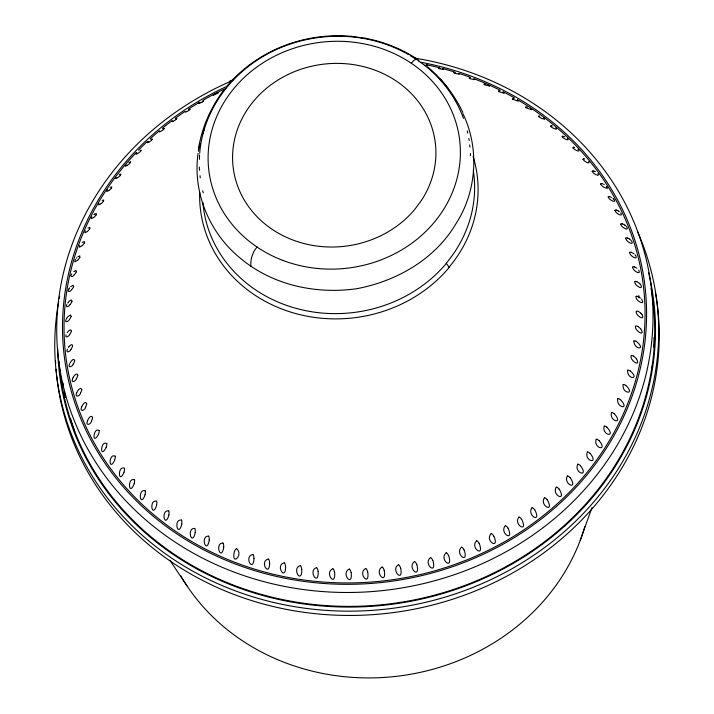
<?xml version="1.0" encoding="UTF-8"?>
<svg xmlns="http://www.w3.org/2000/svg" width="714" height="714" viewBox="0 0 714 714"><rect width="100%" height="100%" fill="white"/><g stroke="black" fill="none" stroke-linecap="round" stroke-linejoin="round"><path stroke-width="1.07" d="M77.728 375.091C77.076 372.119 73.917 375.796 73.23 377.34M199.438 159.356L199.536 154.983M470.41 155.768L470.455 153.581M135.883 153.929L136.695 152.751M125.334 165.925L126.021 164.711M223.803 546.986C221.251 562.418 214.254 543.077 222.857 543.042M141.149 150.404L140.176 151.68A8.684 1.071 -44.5 0 1 137.891 153.296M74.658 360.579C74.113 357.705 71.391 360.722 70.436 362.31M209.309 540.105C206.507 555.18 199.902 535.839 208.515 536.125M544.612 118.899L543.693 117.864M629.721 252.694C629.346 255.541 638.137 260.967 635.835 255.701M195.306 532.457C191.959 547.361 186.265 527.691 194.663 528.449M72.542 345.906C72.453 343.157 69.669 345.638 68.999 346.656M152.385 139.23L151.297 140.497A8.684 0.946 -41.6 0 1 149.03 141.97M199.697 153.296C202.249 120.122 220.108 89.277 245.803 68.535M198.073 153.394C192.423 192.95 209.898 233.915 240.948 258.7C272.694 285.207 316.168 294.489 356.634 288.724C396.386 281.307 434.817 259.396 455.782 224.026C476.836 191.664 479.746 148.432 462.913 113.651M181.82 524.165C178.134 538.508 173.02 519.087 181.356 520.051M147.173 142.488L148.182 141.283M71.373 331.126C71.105 328.092 68.133 331.207 67.178 332.751M632.783 267.206C632.185 270.419 641.77 275.961 638.727 270.124M634.907 281.869C634.103 285.288 643.992 291.044 640.842 284.931M198.385 151.35L200.018 143.309M168.95 514.999C164.684 529.386 160.623 509.377 168.62 510.947M198.43 149.164C201.705 127.984 210.523 107.778 223.357 90.651M156.687 505.235C152.046 519.265 148.717 499.264 156.518 501.183M71.159 316.293L70.499 314.928L67.991 316.588M145.103 494.838C140.015 508.618 137.57 488.456 145.085 490.786M71.9 301.451C72.346 298.514 69.276 300.969 68.526 301.986M134.214 483.824C128.725 497.274 127.154 477.077 134.348 479.79M159.16 131.662L159.668 131.01M124.075 472.249C118.292 485.341 117.391 465.269 124.361 468.223M202.589 134.187L203.213 132.268M164.318 128.681L163.104 129.894A8.684 0.821 -38.7 0 1 160.855 131.242M73.596 286.644L73.167 285.216L70.731 286.671M636.076 296.649C635.103 300.889 646.241 306.163 641.52 299.22M72.471 379.036C70.704 383.588 75.782 381.338 76.434 378.759M203.526 131.305L204.525 128.386M87.465 420.948C85.091 426.196 90.901 424.83 91.588 421.055M114.677 460.218C108.59 472.686 108.51 452.89 115.15 456.148M580.259 540.284L591.924 507.743M87.492 420.867C88.009 419.073 90.874 414.352 92.472 417.19M66.063 334.848C64.635 338.659 69.044 336.41 69.713 334.554M234.406 551.413C230.854 566.818 243.92 555.349 236.78 548.816M76.237 271.936L75.987 270.481L73.756 271.632M72.56 378.777L73.194 377.411M106.154 447.544C99.567 459.95 100.558 439.913 106.743 443.581M81.744 406.757C79.022 411.88 84.725 411.139 85.618 407.257M76.755 392.727C74.158 397.662 79.682 396.654 80.566 393.137M69.606 363.881C67.25 368.37 72.364 367.067 73.239 364.176M636.29 311.491C635.067 315.151 645.34 321.541 642.225 314.883M98.407 434.576C91.74 446.259 93.257 426.686 99.175 430.587M81.807 406.605C82.369 404.936 85.35 400.554 86.644 403.437M67.464 349.164C65.215 353.394 70.124 352.064 70.998 349.423M79.816 257.37L79.79 255.924L77.862 256.674M171.806 121.469L172.467 120.773M66.027 319.533C64.153 323.29 68.598 321.63 69.392 319.613M66.768 304.646C65.072 308.153 69.276 306.422 70.034 304.664M76.925 392.352C77.496 390.736 80.611 386.417 81.726 389.389M176.893 118.756L175.564 119.925A8.684 0.714 -35.9 0 1 173.35 121.13M84.323 242.992L84.35 241.511L82.297 242.403M635.549 326.334C634.193 330.484 646.027 337.597 640.851 329.029M70.008 363.051L70.32 362.507M66.393 318.81L66.777 318.176M89.741 228.855L89.928 227.382L87.992 228.105M631.212 355.84C629.346 360.151 641.413 368.005 636.531 358.91M79.62 245.357L79.459 247.231L82.119 245.75M68.91 288.974C66.331 292.437 70.499 292.053 71.632 289.759M190.076 109.465L188.621 110.608A8.684 0.616 -32.9 0 1 186.452 111.679M633.854 341.131C634.371 350.342 646.902 349.922 636.219 341.301M68.999 288.831L69.597 287.965M96.06 215.012L96.417 213.566L94.873 213.941M71.766 273.917C68.999 277.157 72.899 277.273 74.185 274.935M75.336 259.378L74.791 261.859L77.683 260.244M85.35 230.783L84.886 232.8L87.483 231.488M66.946 317.917L67.473 317.203M68.49 347.334L68.91 346.763M67.678 303.075L68.169 302.415M91.758 216.824L91.276 218.68L93.739 217.502M98.916 203.383L98.612 204.909L100.87 203.856M103.244 201.491L103.717 200.054L102.218 200.393M198.867 103.128L199.733 102.441M115.989 177.367L115.579 178.464M111.277 188.362L111.839 186.898L110.152 187.389M203.82 100.897L202.232 101.977M257.094 246.928L255.201 249.409A8.747 2.642 -56 0 0 253.604 252.033L251.587 257.379A55.701 16.841 -56 0 0 250.98 266.518M627.633 370.414C626.865 379.553 640.503 380.089 630.221 370.843M120.202 175.564L120.853 174.261M411.344 63.135L413.281 61.065A8.747 2.642 -56 0 1 415.03 59.69L416.521 59.146L417.931 59.673A56.379 17.047 -56 0 1 418.966 61.011M107.448 189.674L106.645 191.468L108.867 190.593M227.15 85.912C242.26 67.991 262.092 54.309 283.895 45.83C305.449 37.494 328.931 34.21 351.94 36.387M76.327 258.12L76.755 257.665M623.126 384.784C621.849 393.851 635.987 395.137 625.785 385.346M213.2 95.024L213.825 94.569M218.091 93.034L213.432 95.203M611.389 412.772C609.408 421.778 624.081 424.705 614.174 413.593M617.699 398.921C616.146 407.864 630.578 410.407 620.43 399.617M93.989 214.557L94.587 214.12M246.508 67.946C290.464 32.264 355.768 25.918 405.57 52.997M604.205 426.285C601.572 435.326 616.709 438.262 606.971 427.195M117.649 177.777L115.677 178.536M587.319 452.132C583.766 460.914 599.394 465.26 590.157 453.31M127.27 165.389L125.548 166.076M596.172 439.422C593.084 448.383 608.462 451.926 598.984 440.467M137.659 153.519L136.151 154.108M128.948 162.426L130.448 161.899M119.309 174.582L120.755 174.162M148.824 142.166L147.423 142.693M544.487 119.068L541.899 118.578L538.829 116.828M214.548 94.177L215.11 93.9M160.596 131.447L159.436 131.867M150.993 139.417L152.162 139.025M162.899 128.877L164.086 128.458M577.671 464.368C573.69 473.034 589.469 478.014 580.536 465.698M173.109 121.318L172.074 121.675M175.608 118.881L176.67 118.533M140.158 150.377L140.944 150.181M188.853 109.59L189.862 109.269M186.158 111.875L185.301 112.143M202.41 101.093L203.633 100.692M531.555 109.751L526.156 107.787M567.273 476.104C563.051 484.467 578.688 490.83 570.2 477.621M229.587 81.209L233.612 79.656M216.69 93.231L217.931 92.847M199.804 103.102L199.072 103.316M556.152 487.287C551.529 495.641 567.273 502.37 559.026 488.894M518.061 101.111L512.786 99.335M544.336 497.881C539.311 505.905 555.064 513.589 547.21 499.63M503.986 93.222L498.934 91.66M498.577 90.946L499.738 91.035M531.885 507.859C526.459 515.615 542.194 524.067 534.741 509.742M512.545 98.594L513.723 98.702M489.402 86.082L484.663 84.77M484.154 84.038L485.181 84.109M518.828 517.177C513.036 524.647 528.619 533.804 521.702 519.265M526.013 106.975L527.28 107.136M469.285 77.924L470.169 77.978M474.444 79.718L469.803 78.585M453.988 72.614L455.166 72.694M505.217 525.807C499.068 533.135 514.607 542.774 508.011 527.967M459.075 74.158L454.622 73.239A8.684 0.553 17.2 0 1 453.943 72.882M427.356 65.518L425.169 65.34M443.323 69.419L439.101 68.696A8.684 0.473 14.3 0 1 438.351 68.374M538.9 116.061L539.498 116.096M438.369 68.125L439.485 68.178M491.089 533.715C484.387 540.81 500.05 550.485 493.883 536.089M551.154 125.825L552.377 126.021M476.497 540.891C469.678 547.656 484.877 558.58 479.201 543.318M562.748 136.222L564.72 136.74M573.637 147.227L574.672 147.441M461.485 547.29C454.372 553.743 469.33 565.318 464.127 549.851M583.775 158.803L584.695 158.999M446.116 552.904C438.717 559.044 453.399 571.218 448.687 555.59M593.138 170.914L594.057 171.137M439.529 68.187L440.19 68.276M365.032 38.226C383.775 41.671 401.839 48.855 417.69 59.467M351.547 36.334L365.577 38.297M425.026 65.322L424.518 65.242M430.426 557.705C422.768 563.471 437.129 576.332 432.934 560.517M601.697 183.507L602.839 183.855M398.332 564.819C390.21 569.888 403.856 583.882 400.661 567.871M609.408 196.555L611.541 197.439M414.486 561.677C406.587 567.068 420.591 580.562 416.905 564.613M616.262 209.996L618.449 210.987M426.633 65.019L427.472 65.304M622.224 223.803L623.911 224.544M442.341 68.74L443.501 69.178M627.285 237.914L629.168 238.842M382.026 567.112C373.699 571.736 386.934 586.399 384.257 570.272M631.417 252.292L633.996 253.818M365.63 568.54C357.143 572.878 369.923 587.917 367.755 571.816M634.603 266.884L636.826 268.205M594.387 171.262L595.36 171.717M473.596 78.879L474.64 79.459M636.852 281.637L639.146 283.11M349.191 569.112C340.614 572.958 352.743 588.622 351.234 572.566M458.763 73.631L459.245 73.908M638.137 296.506L640.44 298.086M488.688 85.198L489.643 85.823M332.769 568.826C324.004 572.298 335.794 588.434 334.67 572.289M638.459 311.438L640.717 313.08M503.049 92.16L504.182 92.963M637.816 326.387L640.645 328.77M603.714 184.266L604.267 184.587M316.418 567.666C307.547 570.709 318.81 587.345 318.194 571.218M517.284 100.067L518.221 100.87M406.471 53.443L408.292 54.541M410.104 55.638L417.369 60.047M633.666 356.125L636.442 358.776M300.192 565.658C291.267 568.282 301.924 585.355 301.843 569.29M268.339 559.08C259.048 561.142 269.223 578.09 269.722 562.864M530.877 108.671L531.716 109.528M618.672 211.13L619.306 211.576M624.402 224.856L624.964 225.249M284.154 562.793C274.908 565.22 285.636 581.856 285.662 566.497M629.391 238.994L630.935 240.27M555.876 127.726C558.714 130.751 552.243 128.261 550.931 126.601M577.974 149.146L578.527 149.592M567.318 138.159C570.513 141.506 563.757 138.989 562.364 136.999M418.208 60.672C438.699 74.711 454.996 94.944 463.466 118.363M625.08 225.338L625.848 225.981M612.942 198.394L613.522 198.876M252.827 554.546C243.59 556.045 253.015 573.583 254.059 558.384M427.436 66.732C442.341 79.183 454.55 94.9 462.842 112.473M639.36 283.306L639.914 283.842M613.647 198.992C617.556 203.695 609.381 200.429 608.283 197.269M578.688 149.735C580.482 152.841 574.574 149.922 573.137 148.057M588.729 161.4C590.764 164.818 584.498 161.748 583.088 159.552M640.824 313.187L641.404 313.812M597.993 173.591C600.42 177.349 593.379 173.966 592.299 171.637M635.076 254.818L635.487 255.264M606.516 186.345C608.872 190.29 601.804 186.782 600.697 184.194M640.074 284.011L640.512 284.511M626.526 226.65C629.989 231.738 621.376 227.712 620.805 224.339M620.796 212.915C623.67 217.565 615.736 213.62 614.977 210.594M631.533 240.904C634.773 246.16 626.285 241.948 625.723 238.458M641.511 313.928L641.975 314.526M440.484 79.129L448.026 88.295M169.816 560.195L187.059 585.962M202.651 190.745L203.311 192.834M130.617 162.033L129.769 163.408A8.684 1.205 -47.3 0 1 127.485 165.157M467.286 130.921L467.715 133.054M468.777 138.409L469.205 140.551M469.696 144.888L469.892 147.057M199.268 167.005L199.554 170.271M200.027 175.706L200.215 177.875M638.834 295.587A285.314 256.87 -7 0 1 639.03 297.792M606.338 186.622A290.928 261.922 -7 0 1 607.4 188.264M584.784 526.7A218.056 196.323 -7 0 1 397.752 676.176A218.056 196.323 -7 0 1 180.597 575.573M651.088 288.376A298.586 268.821 -7 0 1 392.664 603.491A298.586 268.821 -7 0 1 59.521 367.094M59.226 363.765A298.586 268.821 -7 0 1 59.048 361.552M517.436 99.639A290.928 261.922 -7 0 1 588.086 471.204A290.928 261.922 -7 0 1 172.163 528.922A290.928 261.922 -7 0 1 136.213 152.537M138.48 150.181A290.928 261.922 -7 0 1 146.977 141.809M150.154 138.855A290.928 261.922 -7 0 1 159.142 130.957M162.48 128.181A290.928 261.922 -7 0 1 171.833 120.836M175.314 118.247A290.928 261.922 -7 0 1 185.06 111.42M188.648 109.055A290.928 261.922 -7 0 1 199.634 102.227M203.365 100.058A290.928 261.922 -7 0 1 225.865 88.358M426.436 64.778A290.928 261.922 -7 0 1 439.28 67.723M442.421 68.535A290.928 261.922 -7 0 1 454.889 72.105M458.995 73.408A290.928 261.922 -7 0 1 470.276 77.317M474.346 78.852A290.928 261.922 -7 0 1 500.219 90.276M503.129 91.758A290.928 261.922 -7 0 1 514.607 97.988M473.284 170.36A136.222 122.638 -7 0 1 446.232 263.261A45.937 14.378 40 0 1 449.044 267.259A139.408 125.503 -7 0 0 473.07 156.393M446.357 263.35A136.222 122.79 -6.7 0 1 299.452 309.251A136.222 122.79 -6.7 0 1 202.91 202.562M449.24 267.393A139.408 125.771 -6.5 0 1 292.115 312.527A139.408 125.771 -6.5 0 1 199.697 192.182M414.95 58.155A298.586 268.821 -7 0 1 614.022 450.373A298.586 268.821 -7 0 1 134.527 509.626A298.586 268.821 -7 0 1 231.97 80.771M421.073 62.296A292.454 263.305 -7 0 1 607.096 447.169A292.454 263.305 -7 0 1 140.542 504.905A292.454 263.305 -7 0 1 226.954 86.314M637.513 231.604A302.406 272.266 -7 0 1 389.273 608.739A302.406 272.266 -7 0 1 58.664 301.54M59.253 298.372A302.406 272.266 -7 0 1 59.664 296.265M648.615 272.793A299.344 269.508 -7 0 1 391.352 604.356A299.344 269.508 -7 0 1 57.7 348.869M234.567 551.485A8.684 6.444 35.7 0 1 236.486 548.62M253.051 554.501A8.684 6.542 31.5 0 1 253.872 558.33M168.825 510.974A8.684 5.828 55.2 0 1 168.79 514.883M156.714 501.219A8.684 5.685 58.7 0 1 156.536 505.11M145.272 490.83A8.684 5.525 62.2 0 1 144.951 494.704M134.527 479.844A8.684 5.364 65.6 0 1 134.08 483.69M124.531 468.295A8.684 5.194 68.9 0 1 123.941 472.106M115.311 456.219A8.684 5.025 72.1 0 1 114.588 459.986M106.895 443.662A8.684 4.846 75.3 0 1 106.047 447.383M99.317 430.667A8.684 4.659 78.4 0 1 98.336 434.335M92.597 417.279A8.684 4.471 81.4 0 1 91.499 420.876M86.76 403.544A8.684 4.284 84.4 0 1 85.546 407.069M81.833 389.496A8.684 4.097 87.4 0 1 80.504 392.95M77.817 375.198A8.684 3.9 -89.7 0 1 76.38 378.572M74.738 360.686A8.684 3.704 -86.8 0 1 73.203 363.979M72.605 346.022A8.684 3.508 -83.9 0 1 70.972 349.217M71.427 331.242A8.684 3.311 -81.1 0 1 69.704 334.339M71.195 316.409A8.684 3.115 -78.3 0 1 69.392 319.408M71.927 301.567A8.684 2.927 -75.4 0 1 70.043 304.459M446.304 552.707A8.684 6.828 -25.5 0 1 448.517 555.653M430.631 557.518A8.684 6.872 -20.7 0 1 432.746 560.57M414.691 561.507A8.684 6.899 -15.8 0 1 416.717 564.667M398.546 564.658A8.684 6.908 -10.9 0 1 400.474 567.907M382.249 566.961A8.684 6.917 -6 0 1 384.07 570.299M365.854 568.406A8.684 6.908 -1.1 0 1 367.567 571.834M349.423 568.987A8.684 6.89 3.8 0 1 351.02 572.494M333.001 568.71A8.684 6.854 8.6 0 1 334.473 572.289M316.65 567.568A8.684 6.81 13.4 0 1 317.998 571.209M300.424 565.568A8.684 6.765 18 0 1 301.647 569.263M284.386 562.721A8.684 6.694 22.6 0 1 285.475 566.47M268.571 559.026A8.684 6.622 27.1 0 1 269.526 562.819M223.08 543.024A8.684 6.337 39.8 0 1 223.616 546.915M208.738 536.116A8.684 6.221 43.8 0 1 209.131 540.016M194.877 528.449A8.684 6.105 47.7 0 1 195.127 532.367M181.561 520.06A8.684 5.971 51.5 0 1 181.668 523.978M461.672 547.085A8.684 6.783 -30.2 0 1 463.957 549.923M518.98 516.927A8.684 6.48 -48 0 1 521.515 519.301M505.369 525.566A8.684 6.578 -43.7 0 1 507.859 528.065M491.25 533.492A8.684 6.658 -39.3 0 1 493.686 536.107M476.675 540.668A8.684 6.721 -34.8 0 1 479.032 543.399M623.117 384.489A8.684 4.918 -88 0 1 625.678 385.462M617.717 398.626A8.684 5.096 -84.8 0 1 620.314 399.724M611.416 412.478A8.684 5.266 -81.6 0 1 614.049 413.701M604.249 425.999A8.684 5.426 -78.2 0 1 606.9 427.338M596.226 439.137A8.684 5.587 -74.8 0 1 598.894 440.609M587.39 451.846A8.684 5.739 -71.3 0 1 590.059 453.452M577.76 464.091A8.684 5.89 -67.7 0 1 580.428 465.823M567.371 475.827A8.684 6.024 -64 0 1 570.031 477.693M556.26 487.019A8.684 6.149 -60.2 0 1 558.901 489.01M544.461 497.622A8.684 6.274 -56.2 0 1 547.076 499.746M532.019 507.609A8.684 6.381 -52.2 0 1 534.599 509.85M625.58 238.137A8.684 2.999 62.6 0 1 627.329 238.048M629.587 252.435A8.684 3.195 65.4 0 1 631.453 252.426M632.666 266.938A8.684 3.391 68.2 0 1 634.639 267.027M634.8 281.602A8.684 3.588 71.1 0 1 636.87 281.78M635.987 296.372A8.684 3.784 74 0 1 638.146 296.649M636.219 311.206A8.684 3.981 76.9 0 1 638.459 311.59M635.487 326.048A8.684 4.168 79.8 0 1 637.807 326.539M633.809 340.846A8.684 4.364 82.8 0 1 636.201 341.453M631.176 355.554A8.684 4.552 85.8 0 1 633.639 356.277M627.615 370.12A8.684 4.739 88.9 0 1 630.123 370.959M550.735 126.467A8.684 1.41 37.3 0 1 551.253 125.896M562.168 136.847A8.684 1.571 40.1 0 1 562.837 136.312M572.905 147.834A8.684 1.731 43 0 1 573.726 147.325M582.892 159.374A8.684 1.901 45.8 0 1 583.856 158.91M592.111 171.44A8.684 2.071 48.6 0 1 593.218 171.021M600.519 183.989A8.684 2.249 51.4 0 1 601.768 183.623M608.096 196.984A8.684 2.437 54.2 0 1 609.479 196.671M614.816 210.362A8.684 2.615 57 0 1 616.325 210.121M620.644 224.098A8.684 2.811 59.8 0 1 622.278 223.928M469.705 78.558A8.684 0.652 20.1 0 1 469.187 78.201M484.458 84.689A8.684 0.759 23 0 1 484.038 84.314M498.783 91.588A8.684 0.866 25.9 0 1 498.443 91.213M512.616 99.246A8.684 0.991 28.8 0 1 512.652 98.657M525.915 107.635A8.684 1.125 31.6 0 1 526.111 107.046M538.642 116.712A8.684 1.267 34.5 0 1 538.999 116.132M73.613 286.76A8.684 2.731 -72.6 0 1 71.659 289.545M76.246 272.043A8.684 2.544 -69.8 0 1 74.229 274.72M79.816 257.477A8.684 2.356 -67 0 1 77.746 260.03M84.314 243.09A8.684 2.178 -64.2 0 1 82.19 245.536M89.732 228.953A8.684 1.999 -61.4 0 1 87.563 231.274M96.033 215.093A8.684 1.83 -58.6 0 1 93.837 217.297M103.218 201.571A8.684 1.66 -55.8 0 1 100.995 203.651M111.25 188.425A8.684 1.508 -53 0 1 109.001 190.379M120.104 175.706A8.684 1.357 -50.2 0 1 117.837 177.536M202.321 101.915A8.684 0.518 -30 0 1 200.116 102.923M655.425 292.606A302.406 272.266 -7 0 1 395.681 612.273A302.406 272.266 -7 0 1 56.665 375.689M56.335 372.458A302.406 272.266 -7 0 1 56.058 369.209M55.683 363.801A302.406 272.266 -7 0 1 55.522 360.561M654.015 337.419A297.042 267.438 -7 0 1 653.792 347.174M652.301 365.684A297.042 267.438 -7 0 1 652.061 367.63M74.729 431.434A297.042 267.438 -7 0 1 70.499 418.386M65.376 397.502A297.042 267.438 -7 0 1 64.305 391.736M63.234 384.989A297.042 267.438 -7 0 1 62.957 383.052M421.528 200.286L414.7 209.479A101.816 91.669 -7 0 1 246.446 203.508A101.816 91.669 -7 0 1 319.64 64.697A101.816 91.669 -7 0 1 432.996 174.778A102.325 92.124 -7 0 1 421.528 200.286M282.735 260.351A126.324 113.731 -7 0 0 459.718 140.604A126.324 113.731 -7 0 0 260.271 64.644A126.324 113.731 -7 0 0 282.735 260.351"/></g></svg>
